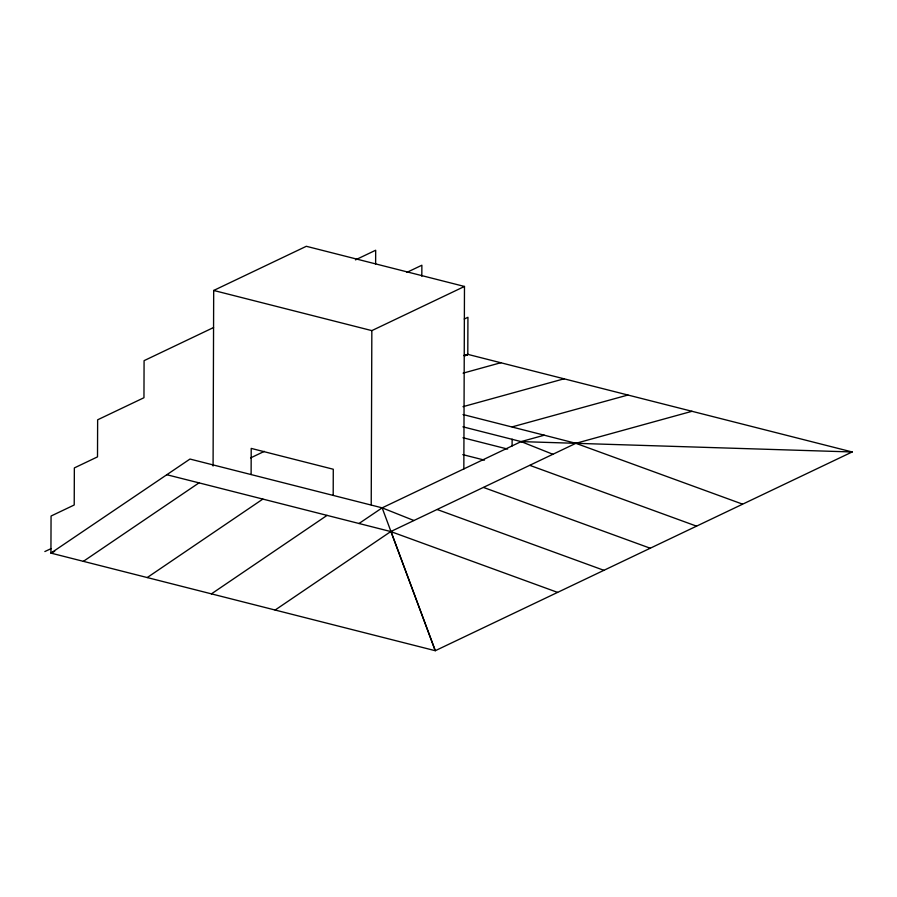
<?xml version="1.0" encoding="UTF-8"?>
<svg xmlns="http://www.w3.org/2000/svg" width="897" height="897" viewBox="0 0 897 897"><rect width="100%" height="100%" fill="white"/><g stroke="black" fill="none" stroke-linecap="round" stroke-linejoin="round"><path stroke-width="1.35" d="M213.082 466.025L213.688 290.46L306.326 246.294L464.478 286.457L463.839 469.019M251.115 474.491L251.205 448.399L333.28 469.243L333.191 495.335M371.223 504.82L371.84 330.623L464.478 286.457M375.63 263.976L375.675 250.241L355.47 259.883M421.825 276.22L421.87 265.232L406.846 272.396M213.564 327.528L144.081 360.661L143.957 397.73L97.638 419.807L97.504 456.876L74.35 467.92L74.216 504.989L51.062 516.033L50.927 553.101L435.28 650.706L852.15 451.965L467.797 354.36L465.308 355.537L467.797 354.36L467.931 317.291L464.265 319.029M512.097 445.988L512.12 439.16M83.376 561.343L199.011 482.866L390.767 531.562L557.586 592.39M147.231 577.556L262.855 499.08M211.434 593.859L327.057 515.383M275.132 610.038L390.767 531.562L575.863 443.32L692.002 411.297M358.979 523.523L382.156 507.848L521.112 441.604L544.255 435.202L575.863 443.32L742.436 504.092M54.695 551.296L50.927 553.101L189.985 459.051L382.156 507.848L435.28 650.706L391.014 531.663M250.599 457.907L264.368 451.348M627.945 395.028L512.165 426.882M44.85 551.543L51.185 548.583M465.319 355.515L467.797 354.36L463.76 355.481M501.042 362.668L463.099 373.152M464.287 355.84L467.797 354.36M564.314 378.736L462.998 406.677M849.358 452.11L852.15 451.965L521.112 441.604L462.919 426.826M213.688 290.46L371.84 330.623M462.975 437.747L507.635 449.083M462.818 454.633L484.481 460.127M166.808 474.726L199.011 482.866M463.054 414.549L544.255 435.202M529.97 465.408L696.543 526.147M483.651 487.497L650.224 548.224M437.332 509.574L603.905 570.313M521.112 441.604L552.877 454.274M382.156 507.848L413.921 520.518"/></g></svg>
